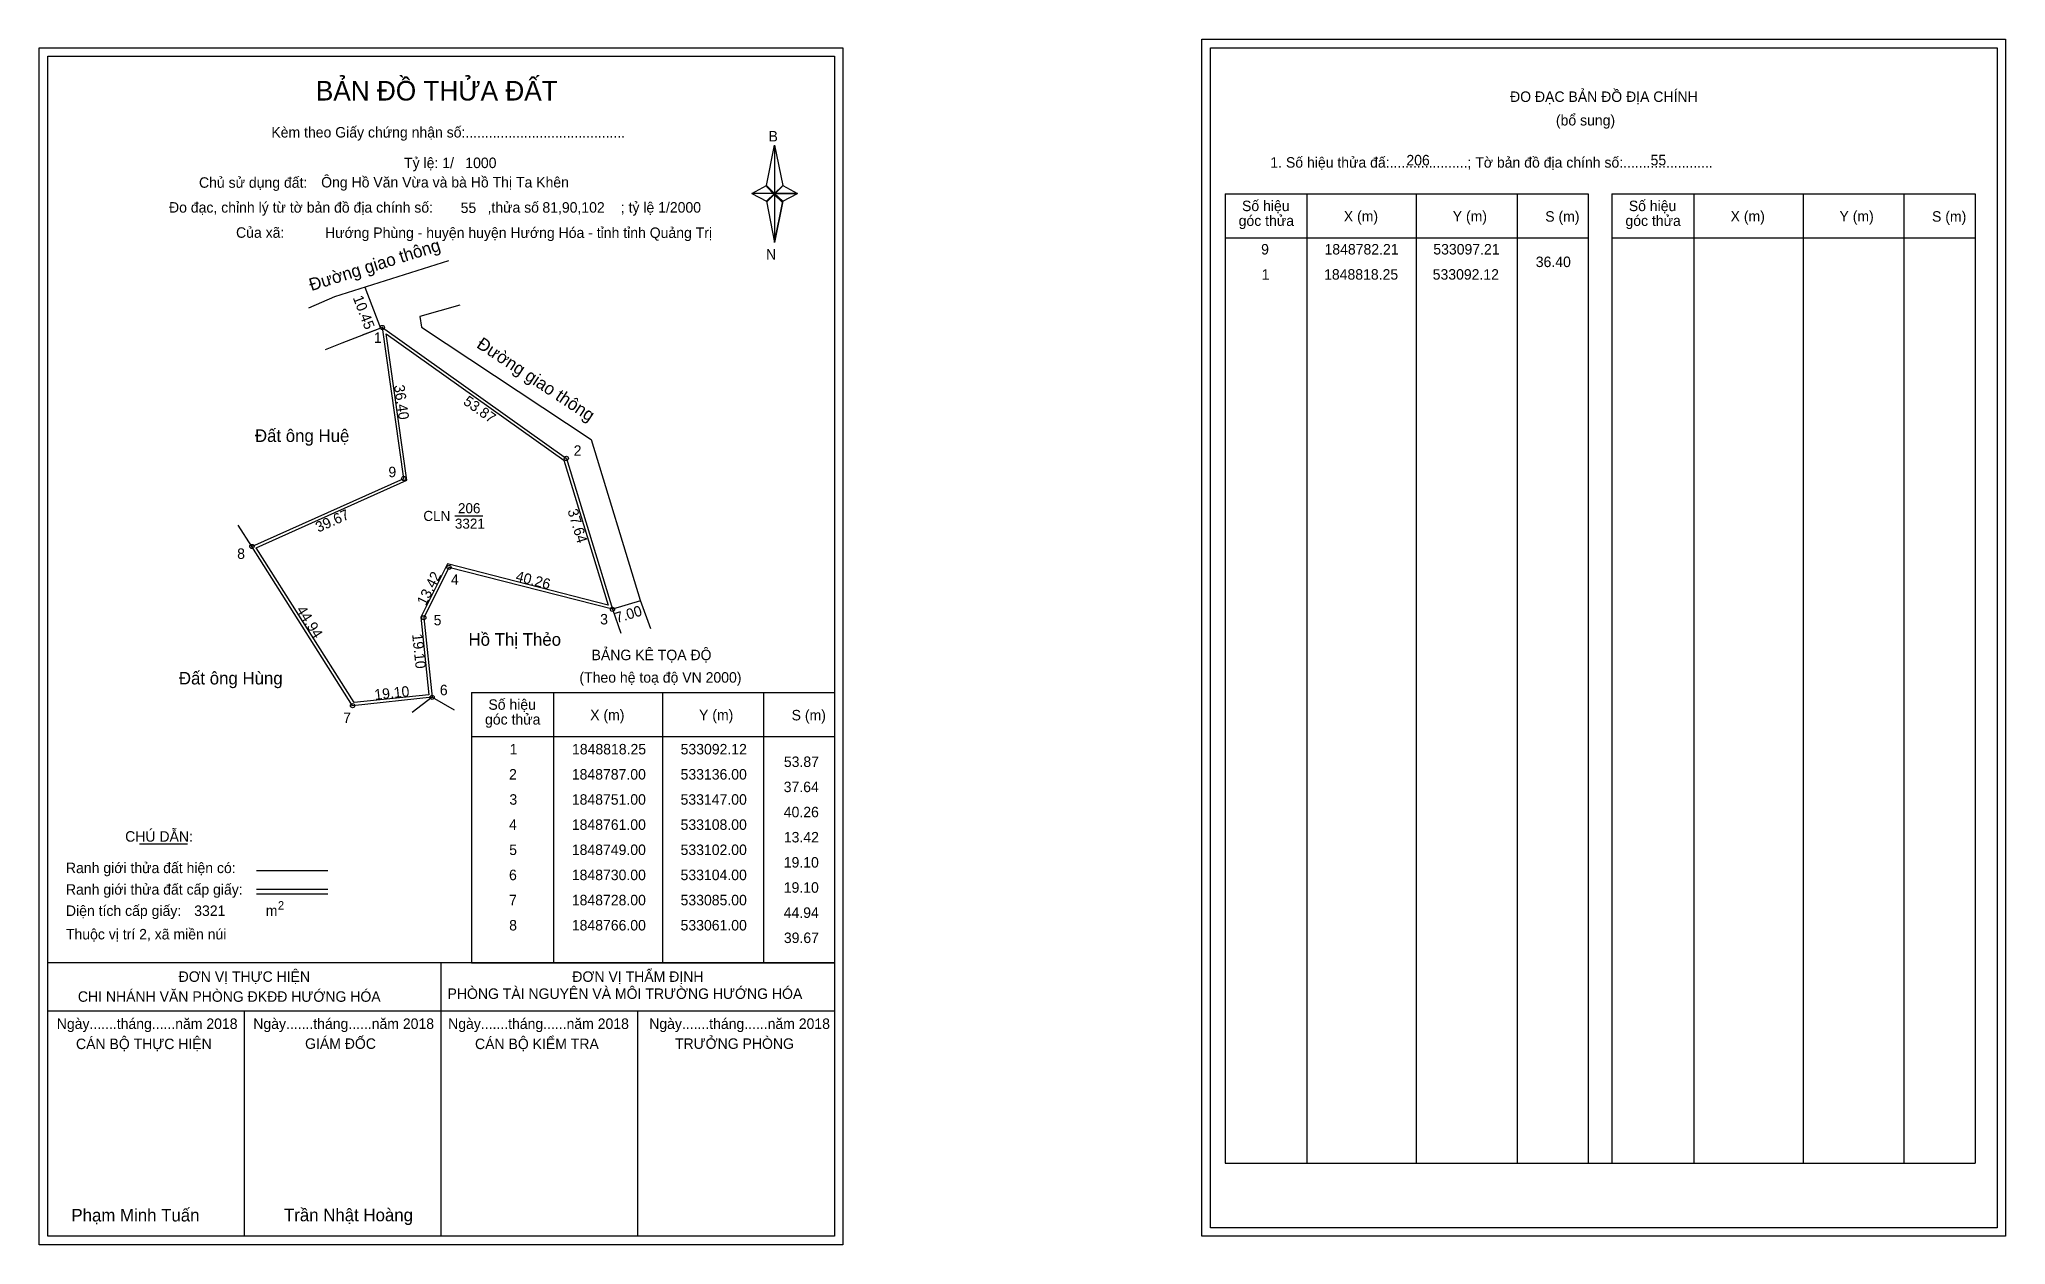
# Model space of a CAD drawing. Extents: x 533010 to 533479, y 1848599 to 1848887.
import ezdxf

# ---------------------------------------------------------------- set-up
doc = ezdxf.new("R2010")
doc.units = 0
for name, color, linetype in [('Level 1', 7, 'Continuous'), ('Level 10', 7, 'Continuous'), ('Level 11', 7, 'Continuous'), ('Level 13', 7, 'Continuous'), ('Level 23', 7, 'Continuous'), ('Level 27', 7, 'Continuous'), ('Level 3', 7, 'Continuous'), ('Level 36', 7, 'Continuous'), ('Level 49', 7, 'Continuous'), ('Level 5', 7, 'Continuous'), ('Level 53', 7, 'Continuous'), ('Level 55', 7, 'Continuous'), ('Level 6', 7, 'Continuous'), ('Level 63', 7, 'Continuous'), ('Level 9', 7, 'Continuous')]:
    doc.layers.add(name, color=color, linetype=linetype)

msp = doc.modelspace()

# ---------------------------------------------------------------- linework, layer by layer
at = {"layer": 'Level 1'}
for p, q in [((533289.62, 1848884.99), (533289.62, 1848884.99)), ((533012.3, 1848882.99), (533012.3, 1848882.99)), ((533183.72, 1848852.11), (533185.69, 1848861.75)), ((533185.69, 1848861.75), (533185.69, 1848850.22)), ((533185.69, 1848861.75), (533187.65, 1848852.11)), ((533180.27, 1848850.22), (533183.72, 1848852.11)), ((533183.72, 1848852.11), (533185.69, 1848850.22)), ((533185.54, 1848850), (533183.72, 1848851.89)), ((533187.51, 1848851.89), (533185.54, 1848850)), ((533185.54, 1848850), (533187.51, 1848851.89)), ((533187.65, 1848852.11), (533185.69, 1848850.22)), ((533185.69, 1848850.22), (533183.72, 1848848.38)), ((533185.54, 1848850), (533183.72, 1848848.16)), ((533183.72, 1848848.16), (533185.54, 1848850)), ((533183.72, 1848848.38), (533185.69, 1848838.52)), ((533187.51, 1848848.16), (533185.54, 1848850)), ((533185.69, 1848850.22), (533185.69, 1848838.52)), ((533185.69, 1848850.22), (533191.1, 1848850.22)), ((533185.69, 1848850.22), (533187.65, 1848848.38)), ((533187.65, 1848848.38), (533185.69, 1848838.52)), ((533187.65, 1848848.38), (533191.1, 1848850.22)), ((533293.15, 1848850.13), (533379.75, 1848850.13)), ((533312.74, 1848618.87), (533312.74, 1848850.13)), ((533338.81, 1848618.87), (533338.81, 1848850.13)), ((533362.79, 1848850.13), (533362.79, 1848618.87)), ((533379.75, 1848850.13), (533379.75, 1848618.87)), ((533385.41, 1848850.13), (533472.01, 1848850.13)), ((533405, 1848618.87), (533405, 1848850.13)), ((533431.07, 1848618.87), (533431.07, 1848850.13)), ((533455.04, 1848850.13), (533455.04, 1848618.87)), ((533472.01, 1848850.13), (533472.01, 1848618.87)), ((533293.15, 1848839.61), (533379.75, 1848839.61)), ((533385.41, 1848839.61), (533472.01, 1848839.61)), ((533113.39, 1848731.16), (533199.99, 1848731.16)), ((533132.98, 1848666.64), (533132.98, 1848731.16)), ((533159.05, 1848666.64), (533159.05, 1848731.16)), ((533183.02, 1848731.16), (533183.02, 1848666.64)), ((533113.39, 1848720.63), (533199.99, 1848720.63)), ((533034.21, 1848695.05), (533045.62, 1848695.05)), ((533062.08, 1848688.65), (533079.09, 1848688.65)), ((533062.08, 1848684.2), (533079.09, 1848684.2)), ((533062.08, 1848683.11), (533079.09, 1848683.11)), ((533119.12, 1848666.64), (533012.29, 1848666.64)), ((533199.99, 1848666.64), (533095.15, 1848666.64)), ((533106.14, 1848601.41), (533106.14, 1848666.64)), ((533113.39, 1848666.63), (533199.99, 1848666.63)), ((533199.99, 1848655.09), (533012.29, 1848655.09)), ((533059.22, 1848601.41), (533059.22, 1848655.09)), ((533153.07, 1848601.41), (533153.07, 1848655.09)), ((533293.15, 1848618.87), (533472.01, 1848618.87)), ((533477.32, 1848603.41), (533477.32, 1848603.41)), ((533199.99, 1848601.41), (533199.99, 1848601.41))]:
    msp.add_line(p, q, dxfattribs=at)
for points in [[(533183.72, 1848852.11), (533185.69, 1848861.75), (533185.69, 1848850.22)], [(533185.69, 1848850.22), (533187.65, 1848852.11), (533191.1, 1848850.22)], [(533180.27, 1848850.22), (533183.72, 1848848.38), (533185.69, 1848850.22)], [(533185.69, 1848850.22), (533185.69, 1848838.52), (533187.65, 1848848.38)]]:
    msp.add_lwpolyline(points, close=True, dxfattribs=at)
at = {"layer": 'Level 10'}
for p, q in [((533101.08, 1848820.83), (533101.43, 1848818.33)), ((533101.43, 1848818.33), (533141.93, 1848791.53)), ((533141.93, 1848791.53), (533153.65, 1848753.19)), ((533153.65, 1848753.19), (533156.05, 1848746.41))]:
    msp.add_line(p, q, dxfattribs=at)
for points in [[(533097.21, 1848782.21), (533092.12, 1848818.25), (533136, 1848787), (533147, 1848751), (533108, 1848761), (533102, 1848749), (533104, 1848730), (533085, 1848728), (533061, 1848766)], [(533097.98, 1848781.79), (533093.04, 1848816.73), (533135.4, 1848786.57), (533145.97, 1848751.99), (533107.63, 1848761.82), (533101.28, 1848749.13), (533103.23, 1848730.62), (533085.36, 1848728.74), (533062.02, 1848765.69)]]:
    msp.add_lwpolyline(points, close=True, dxfattribs=at)
at = {"layer": 'Level 11'}
for centre in [(533092.12, 1848818.25), (533136, 1848787), (533097.21, 1848782.21), (533097.21, 1848782.21), (533061, 1848766), (533108, 1848761), (533102, 1848749), (533147, 1848751), (533104, 1848730), (533085, 1848728)]:
    msp.add_circle(centre, 0.5, dxfattribs=at)
at = {"layer": 'Level 23'}
msp.add_line((533110.59, 1848823.57), (533101.08, 1848820.83), dxfattribs=at)
for points in [[(533107.93, 1848834.1), (533080.7, 1848825.57), (533074.49, 1848822.84)], [(533092.12, 1848818.25), (533082.44, 1848814.51), (533078.49, 1848812.9)]]:
    msp.add_lwpolyline(points, dxfattribs=at)
at = {"layer": 'Level 27'}
for p, q in [((533061, 1848766), (533057.74, 1848771.04)), ((533147, 1848751), (533149, 1848745.34)), ((533104, 1848730), (533099.19, 1848726.42)), ((533104, 1848730), (533109.21, 1848727.02))]:
    msp.add_line(p, q, dxfattribs=at)
at = {"layer": 'Level 3'}
for p, q in [((533293.15, 1848850.13), (533293.15, 1848618.87)), ((533385.41, 1848850.13), (533385.41, 1848618.87)), ((533113.39, 1848731.16), (533113.39, 1848666.64))]:
    msp.add_line(p, q, dxfattribs=at)
at = {"layer": 'Level 5'}
for p, q in [((533087.93, 1848827.83), (533091.69, 1848818.09)), ((533092.12, 1848818.25), (533087.28, 1848816.38)), ((533153.69, 1848753.05), (533147, 1848751))]:
    msp.add_line(p, q, dxfattribs=at)
at = {"layer": 'Level 63'}
for points in [[(533010.29, 1848884.99), (533201.99, 1848884.99), (533201.99, 1848599.41), (533010.29, 1848599.41)], [(533287.62, 1848886.99), (533479.32, 1848886.99), (533479.32, 1848601.41), (533287.62, 1848601.41)], [(533289.62, 1848884.99), (533477.32, 1848884.99), (533477.32, 1848603.41), (533289.62, 1848603.41)], [(533012.29, 1848882.99), (533199.99, 1848882.99), (533199.99, 1848601.41), (533012.29, 1848601.41)]]:
    msp.add_lwpolyline(points, close=True, dxfattribs=at)
at = {"layer": 'Level 9'}
msp.add_line((533109.41, 1848773.28), (533116.08, 1848773.28), dxfattribs=at)

# ---------------------------------------------------------------- texts
at = {"layer": 'Level 1'}
for s, height, p in [('BẢN ĐỒ THỬA ĐẤT', 4.6657, (533076.26, 1848872.39)), ('ĐO ĐẠC BẢN ĐỒ ĐỊA CHÍNH', 2.5, (533361.1, 1848872.05)), ('Kèm theo Giấy chứng nhận số:.........................................', 2.5, (533065.64, 1848863.56)), ('(bổ sung)', 2.5, (533372.04, 1848866.43)), ('B', 2.5, (533184.23, 1848862.62)), ('1. Số hiệu thửa đấ:....................; Tờ bản đồ địa chính số:.......................', 2.5, (533303.93, 1848856.37)), ('Chủ sử dụng đất:', 2.5, (533048.38, 1848851.57)), ('Đo đạc, chỉnh lý từ tờ bản đồ địa chính số:              ,thửa số                     ; tỷ lệ 1/2000', 2.5, (533041.23, 1848845.64)), ('Số hiệu', 2.5, (533297.17, 1848846)), ('Số hiệu', 2.5, (533389.43, 1848846)), ('Của xã:', 2.5, (533057.22, 1848839.64)), ('góc thửa', 2.5, (533296.37, 1848842.47)), ('X (m)', 2.5, (533321.45, 1848843.53)), ('Y (m)', 2.5, (533347.43, 1848843.53)), ('S (m)', 2.5, (533369.5, 1848843.48)), ('góc thửa', 2.5, (533388.63, 1848842.47)), ('X (m)', 2.5, (533413.71, 1848843.53)), ('Y (m)', 2.5, (533439.68, 1848843.53)), ('S (m)', 2.5, (533461.76, 1848843.48)), ('N', 2.5, (533183.63, 1848834.45)), ('BẢNG KÊ TỌA ĐỘ', 2.5, (533142.02, 1848738.86)), ('(Theo hệ toạ độ VN 2000)', 2.5, (533139.12, 1848733.5)), ('Số hiệu', 2.5, (533117.41, 1848727.03)), ('góc thửa', 2.5, (533116.61, 1848723.5)), ('X (m)', 2.5, (533141.69, 1848724.55)), ('Y (m)', 2.5, (533167.66, 1848724.55)), ('S (m)', 2.5, (533189.74, 1848724.5)), ('CHÚ DẪN:', 2.5, (533030.77, 1848695.56)), ('Ranh giới thửa đất hiện có:', 2.5, (533016.64, 1848688.06)), ('Ranh giới thửa đất cấp giấy:', 2.5, (533016.64, 1848682.92)), ('Diện tích cấp giấy:', 2.5, (533016.64, 1848677.84)), ('m', 2.5, (533064.3, 1848677.86)), ('2', 2, (533067.2, 1848679.37)), ('Thuộc vị trí 2, xã miền núi', 2.5, (533016.64, 1848672.24)), ('ĐƠN VỊ THỰC HIỆN', 2.5, (533043.53, 1848662.12)), ('ĐƠN VỊ THẨM ĐỊNH', 2.5, (533137.43, 1848662.12)), ('CHI NHÁNH VĂN PHÒNG ĐKĐĐ HƯỚNG HÓA', 2.5, (533019.49, 1848657.36)), ('PHÒNG TÀI NGUYÊN VÀ MÔI TRƯỜNG HƯỚNG HÓA', 2.5, (533107.66, 1848658.05)), ('Ngày.......tháng......năm 2018', 2.5, (533014.46, 1848650.88)), ('Ngày.......tháng......năm 2018', 2.5, (533061.33, 1848650.88)), ('Ngày.......tháng......năm 2018', 2.5, (533107.81, 1848650.88)), ('Ngày.......tháng......năm 2018', 2.5, (533155.77, 1848650.88)), ('CÁN BỘ THỰC HIỆN', 2.5, (533019.04, 1848646.07)), ('GIÁM ĐỐC', 2.5, (533073.68, 1848646.13)), ('CÁN BỘ KIỂM TRA', 2.5, (533114.22, 1848646.07)), ('TRƯỞNG PHÒNG', 2.5, (533161.91, 1848646.13)), ('Phạm Minh Tuấn', 3, (533017.95, 1848604.95)), ('Trần Nhật Hoàng', 3, (533068.65, 1848605))]:
    msp.add_text(s, height=height, dxfattribs=at).set_placement(p)
at = {"layer": 'Level 11'}
msp.add_text('Tỷ lệ: 1/', height=2.5, dxfattribs=at).set_placement((533097.3, 1848856.25))
at = {"layer": 'Level 13'}
for s, p in [('206', (533110.15, 1848773.92)), ('CLN', (533101.9, 1848772.08)), ('3321', (533109.42, 1848770.24))]:
    msp.add_text(s, height=2.4, dxfattribs=at).set_placement(p)
at = {"layer": 'Level 36'}
for s, p in [('Đất ông Huệ', (533061.72, 1848790.93)), ('Hồ Thị Thẻo', (533112.66, 1848742.31)), ('Đất ông Hùng', (533043.58, 1848733.07))]:
    msp.add_text(s, height=3, dxfattribs=at).set_placement(p)
at = {"layer": 'Level 49'}
for s, rotation, p in [('36.40', 278.0388, (533094.89, 1848804.39)), ('53.87', 324.5427, (533111.21, 1848800.11)), ('39.67', 24.1165, (533076.85, 1848769.28)), ('37.64', 286.9908, (533136.25, 1848774.55)), ('13.42', 63.4349, (533102.46, 1848751.71)), ('40.26', 345.6186, (533123.74, 1848757.79)), ('44.94', 302.2756, (533071.49, 1848750.89)), ('19.10', 276.009, (533099.21, 1848745.05)), ('19.10', 6.009, (533090.35, 1848729.37))]:
    msp.add_text(s, height=2.5, rotation=rotation, dxfattribs=at).set_placement(p)
at = {"layer": 'Level 5'}
for s, height, rotation, p in [('Đường giao thông', 3, 17.3936, (533075.19, 1848826.91)), ('10.45', 2.5, 291.1247, (533085.04, 1848825.33)), ('Đường giao thông', 3, 326.5063, (533114.38, 1848813.61)), ('7.00', 2.5, 16.9908, (533148.05, 1848747.69))]:
    msp.add_text(s, height=height, rotation=rotation, dxfattribs=at).set_placement(p)
at = {"layer": 'Level 53'}
for s, p in [('9', (533301.73, 1848835.65)), ('1848782.21', (533316.85, 1848835.65)), ('533097.21', (533342.8, 1848835.65)), ('36.40', (533367.24, 1848832.65)), ('1', (533301.87, 1848829.65)), ('1848818.25', (533316.75, 1848829.65)), ('533092.12', (533342.65, 1848829.65)), ('1', (533122.49, 1848716.38)), ('1848818.25', (533137.36, 1848716.38)), ('533092.12', (533163.26, 1848716.38)), ('53.87', (533187.89, 1848713.38)), ('2', (533122.34, 1848710.38)), ('1848787.00', (533137.31, 1848710.38)), ('533136.00', (533163.25, 1848710.38)), ('3', (533122.42, 1848704.38)), ('1848751.00', (533137.31, 1848704.38)), ('533147.00', (533163.25, 1848704.38)), ('37.64', (533187.85, 1848707.38)), ('40.26', (533187.87, 1848701.38)), ('4', (533122.33, 1848698.38)), ('1848761.00', (533137.31, 1848698.38)), ('533108.00', (533163.25, 1848698.38)), ('13.42', (533187.88, 1848695.38)), ('5', (533122.38, 1848692.38)), ('1848749.00', (533137.31, 1848692.38)), ('533102.00', (533163.25, 1848692.38)), ('19.10', (533187.86, 1848689.38)), ('6', (533122.33, 1848686.38)), ('1848730.00', (533137.31, 1848686.38)), ('533104.00', (533163.25, 1848686.38)), ('7', (533122.34, 1848680.38)), ('1848728.00', (533137.31, 1848680.38)), ('533085.00', (533163.25, 1848680.38)), ('19.10', (533187.86, 1848683.38)), ('44.94', (533187.85, 1848677.38)), ('8', (533122.37, 1848674.38)), ('1848766.00', (533137.31, 1848674.38)), ('533061.00', (533163.25, 1848674.38)), ('39.67', (533187.89, 1848671.38))]:
    msp.add_text(s, height=2.5, dxfattribs=at).set_placement(p)
at = {"layer": 'Level 55'}
for s, height, p in [('1', 0.4, (533092.01, 1848818.25)), ('0', 0.11, (533092.08, 1848818.14)), ('0', 0.11, (533092.08, 1848818.14)), ('0', 0.11, (533092.08, 1848818.14)), ('0', 0.11, (533092.08, 1848818.14)), ('2', 0.4, (533135.86, 1848787)), ('0', 0.11, (533135.96, 1848786.89)), ('0', 0.11, (533135.96, 1848786.89)), ('9', 0.4, (533097.07, 1848782.21)), ('0', 0.11, (533097.17, 1848782.1)), ('0', 0.11, (533097.17, 1848782.1)), ('8', 0.4, (533060.87, 1848766)), ('0', 0.11, (533060.96, 1848765.89)), ('0', 0.11, (533060.96, 1848765.89)), ('0', 0.11, (533060.96, 1848765.89)), ('4', 0.4, (533107.86, 1848761)), ('207', 0.11, (533107.88, 1848760.89)), ('5', 0.4, (533101.87, 1848749)), ('207', 0.11, (533101.88, 1848748.89)), ('207', 0.11, (533146.88, 1848750.89)), ('3', 0.4, (533146.88, 1848751)), ('0', 0.11, (533146.96, 1848750.89)), ('0', 0.11, (533146.96, 1848750.89)), ('6', 0.4, (533103.86, 1848730)), ('207', 0.11, (533103.88, 1848729.89)), ('0', 0.11, (533103.96, 1848729.89)), ('7', 0.4, (533084.87, 1848728)), ('0', 0.11, (533084.96, 1848727.89))]:
    msp.add_text(s, height=height, dxfattribs=at).set_placement(p)
at = {"layer": 'Level 6'}
for s, p in [('1000', (533111.9, 1848856.27)), ('206', (533336.38, 1848856.91)), ('55', (533394.62, 1848856.93)), ('Ông Hồ Văn Vừa và bà Hồ Thị Ta Khên', (533077.52, 1848851.64)), ('55', (533110.79, 1848845.55)), ('81,90,102', (533130.29, 1848845.63)), (' Hướng Phùng - huyện huyện Hướng Hóa - tỉnh tỉnh Quảng Trị', (533077.53, 1848839.6)), ('3321', (533047.24, 1848677.84))]:
    msp.add_text(s, height=2.5, dxfattribs=at).set_placement(p)
at = {"layer": 'Level 9'}
for s, p in [('1', (533090.11, 1848814.56)), ('2', (533137.75, 1848787.62)), ('9', (533093.56, 1848782.51)), ('8', (533057.49, 1848763.03)), ('4', (533108.47, 1848756.84)), ('5', (533104.35, 1848747.18)), ('3', (533144.07, 1848747.39)), ('6', (533105.83, 1848730.5)), ('7', (533082.76, 1848723.87))]:
    msp.add_text(s, height=2.5, dxfattribs=at).set_placement(p)

doc.saveas('drawing.dxf')
